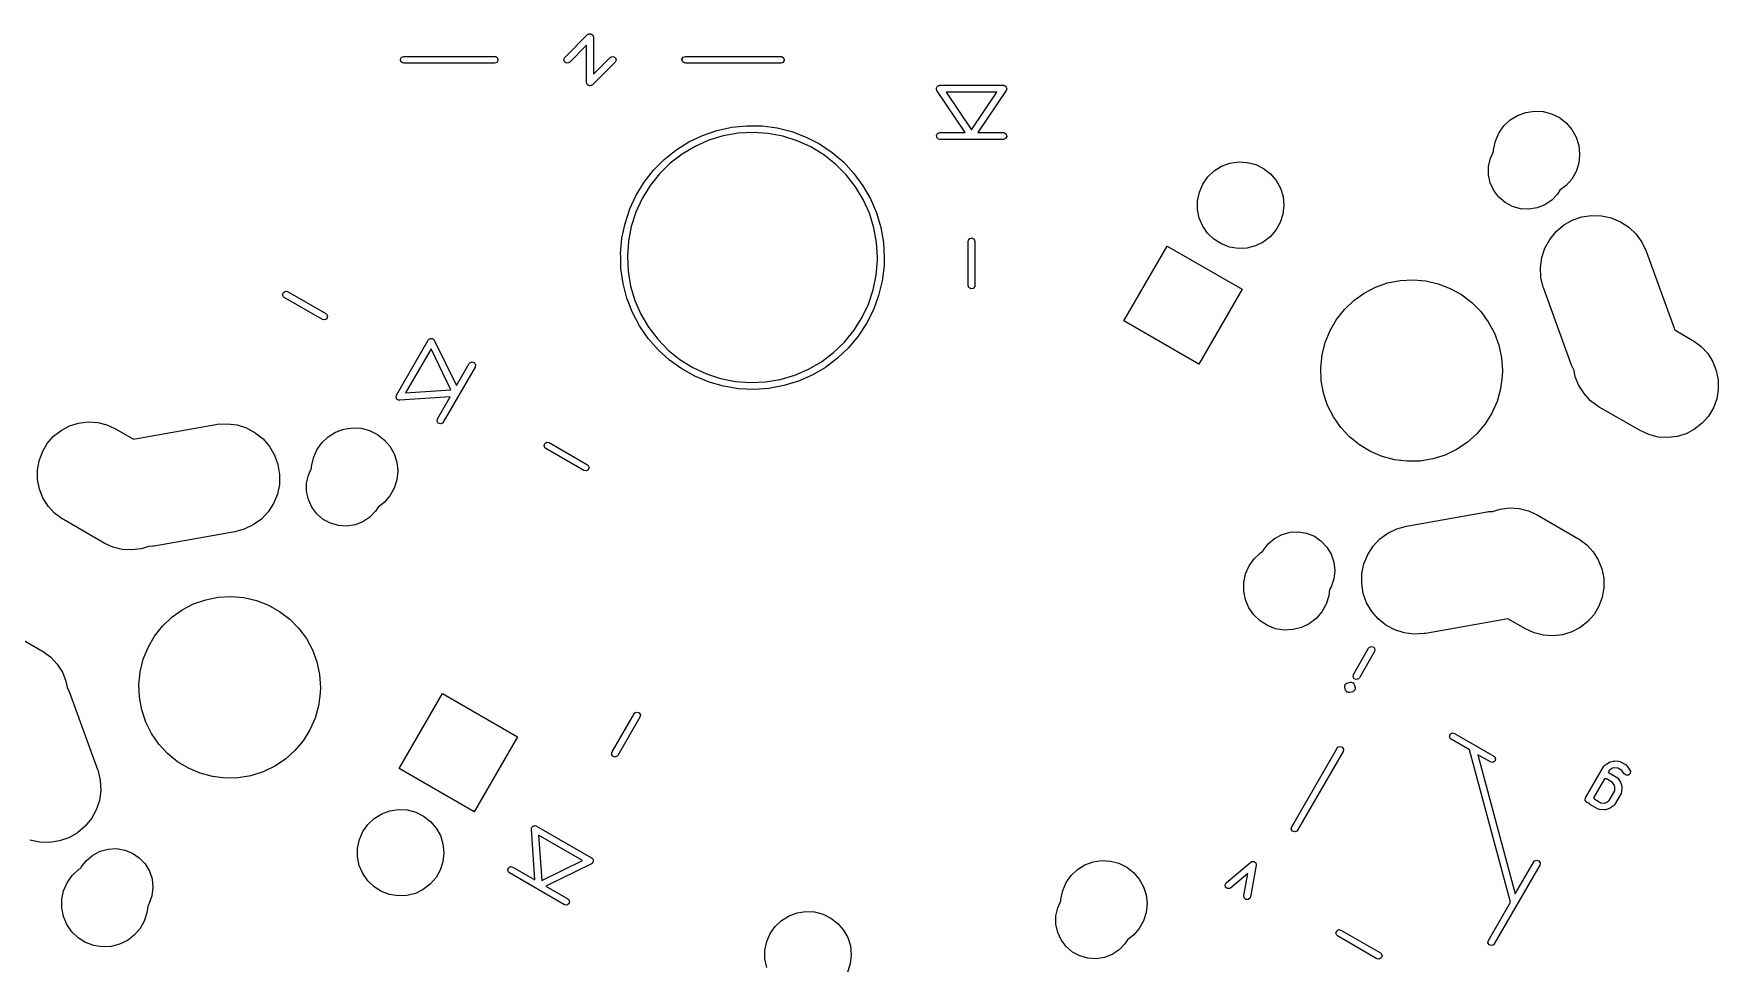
# Model space of a CAD drawing. Extents: x 0 to 132, y -20 to 105.
# Drawn here: x 91.73 to 128.82, y 2.9 to 23.39 of the extents above; entities that cross this region are included whole.
import ezdxf

# ---------------------------------------------------------------- set-up
doc = ezdxf.new("R2010")
doc.units = 0
doc.layers.add('BLACK', color=7, linetype='CONTINUOUS')

msp = doc.modelspace()

# ---------------------------------------------------------------- linework, layer by layer
at = {"layer": 'BLACK', "linetype": 'CONTINUOUS'}
for p, q in [((103.423, 22.8675), (103.923, 23.3675)), ((103.923, 23.3675), (103.936, 23.3769)), ((103.936, 23.3769), (103.939, 23.3795)), ((103.939, 23.3795), (103.94, 23.3798)), ((103.94, 23.3798), (103.944, 23.3825)), ((103.944, 23.3825), (103.967, 23.3844)), ((103.967, 23.3844), (103.989, 23.3884)), ((103.989, 23.3884), (103.992, 23.3866)), ((103.992, 23.3866), (103.995, 23.3869)), ((103.995, 23.3869), (104.014, 23.374)), ((104.014, 23.374), (104.033, 23.3627)), ((103.901, 23.1334), (103.529, 22.7615)), ((103.901, 22.3145), (103.901, 23.1334)), ((104.033, 23.3627), (104.035, 23.3595)), ((104.035, 23.3595), (104.037, 23.3575)), ((104.037, 23.3575), (104.043, 23.3357)), ((104.043, 23.3357), (104.051, 23.3145)), ((104.051, 23.3145), (104.051, 22.4956)), ((99.8021, 22.8275), (99.8278, 22.872)), ((99.811, 22.777), (99.8021, 22.8275)), ((99.8503, 22.744), (99.811, 22.777)), ((99.8278, 22.872), (99.876, 22.8895)), ((99.876, 22.7395), (99.8503, 22.744)), ((99.876, 22.8895), (101.876, 22.8895)), ((101.876, 22.7395), (99.876, 22.7395)), ((101.876, 22.8895), (101.902, 22.885)), ((101.924, 22.757), (101.876, 22.7395)), ((101.902, 22.885), (101.941, 22.852)), ((101.95, 22.8015), (101.924, 22.757)), ((101.941, 22.852), (101.95, 22.8015)), ((103.401, 22.821), (103.423, 22.8675)), ((103.415, 22.7715), (103.401, 22.821)), ((103.457, 22.7421), (103.415, 22.7715)), ((103.508, 22.7465), (103.457, 22.7421)), ((103.529, 22.7615), (103.508, 22.7465)), ((104.529, 22.7615), (104.029, 22.2615)), ((104.051, 22.4956), (104.423, 22.8675)), ((104.423, 22.8675), (104.444, 22.8825)), ((104.444, 22.8825), (104.495, 22.8869)), ((104.495, 22.8869), (104.537, 22.8575)), ((104.551, 22.808), (104.529, 22.7615)), ((104.537, 22.8575), (104.551, 22.808)), ((106.002, 22.8275), (106.028, 22.872)), ((106.011, 22.777), (106.002, 22.8275)), ((106.05, 22.744), (106.011, 22.777)), ((106.028, 22.872), (106.076, 22.8895)), ((106.076, 22.7395), (106.05, 22.744)), ((106.076, 22.8895), (108.176, 22.8895)), ((108.176, 22.7395), (106.076, 22.7395)), ((108.176, 22.8895), (108.202, 22.885)), ((108.224, 22.757), (108.176, 22.7395)), ((108.202, 22.885), (108.241, 22.852)), ((108.25, 22.8015), (108.224, 22.757)), ((108.241, 22.852), (108.25, 22.8015)), ((103.909, 22.2933), (103.901, 22.3145)), ((103.915, 22.2715), (103.909, 22.2933)), ((103.917, 22.2695), (103.915, 22.2715)), ((103.919, 22.2663), (103.917, 22.2695)), ((103.938, 22.255), (103.919, 22.2663)), ((103.957, 22.2421), (103.938, 22.255)), ((104.029, 22.2615), (104.016, 22.2521)), ((103.96, 22.2424), (103.957, 22.2421)), ((103.963, 22.2406), (103.96, 22.2424)), ((103.985, 22.2446), (103.963, 22.2406)), ((104.008, 22.2465), (103.985, 22.2446)), ((104.012, 22.2492), (104.008, 22.2465)), ((104.013, 22.2495), (104.012, 22.2492)), ((104.016, 22.2521), (104.013, 22.2495)), ((111.604, 22.1905), (111.609, 22.1998)), ((111.607, 22.175), (111.604, 22.1905)), ((111.605, 22.1594), (111.607, 22.175)), ((111.613, 22.1429), (111.605, 22.1594)), ((111.609, 22.1998), (111.611, 22.2104)), ((111.611, 22.2104), (111.622, 22.2213)), ((111.613, 22.14), (111.613, 22.1429)), ((111.614, 22.1389), (111.613, 22.14)), ((111.616, 22.1356), (111.614, 22.1389)), ((112.237, 21.2125), (111.616, 22.1356)), ((111.622, 22.2213), (111.63, 22.235)), ((111.63, 22.235), (111.64, 22.2386)), ((111.64, 22.2386), (111.648, 22.246)), ((111.648, 22.246), (111.663, 22.2471)), ((111.663, 22.2471), (111.678, 22.2525)), ((111.678, 22.2525), (113.078, 22.2525)), ((111.819, 22.1025), (112.378, 21.2718)), ((112.937, 22.1025), (111.819, 22.1025)), ((112.378, 21.2718), (112.937, 22.1025)), ((113.14, 22.1356), (112.519, 21.2125)), ((113.078, 22.2525), (113.082, 22.2519)), ((113.082, 22.2519), (113.083, 22.2523)), ((113.083, 22.2523), (113.086, 22.2511)), ((113.086, 22.2511), (113.104, 22.248)), ((113.104, 22.248), (113.116, 22.2379)), ((113.116, 22.2379), (113.13, 22.2315)), ((113.13, 22.2315), (113.135, 22.2219)), ((113.135, 22.2219), (113.143, 22.215)), ((113.144, 22.1509), (113.14, 22.1356)), ((113.143, 22.215), (113.146, 22.1995)), ((113.152, 22.1645), (113.144, 22.1509)), ((113.146, 22.1995), (113.153, 22.1854)), ((113.153, 22.1854), (113.15, 22.175)), ((113.15, 22.175), (113.152, 22.1645)), ((124.236, 21.489), (124.4, 21.5902)), ((124.4, 21.5902), (124.58, 21.6565)), ((124.58, 21.6565), (124.77, 21.6852)), ((124.77, 21.6852), (124.961, 21.6752)), ((124.961, 21.6752), (125.147, 21.6268)), ((125.147, 21.6268), (125.319, 21.542)), ((125.319, 21.542), (125.471, 21.4243)), ((106.153, 21.0058), (106.455, 21.1497)), ((106.455, 21.1497), (106.771, 21.258)), ((106.771, 21.258), (107.098, 21.3292)), ((107.236, 21.1967), (106.909, 21.1388)), ((107.098, 21.3292), (107.43, 21.3624)), ((107.566, 21.2149), (107.236, 21.1967)), ((107.43, 21.3624), (107.765, 21.3571)), ((107.897, 21.1932), (107.566, 21.2149)), ((107.765, 21.3571), (108.096, 21.3135)), ((108.223, 21.132), (107.897, 21.1932)), ((108.096, 21.3135), (108.42, 21.2321)), ((108.42, 21.2321), (108.733, 21.1139)), ((111.604, 21.1505), (111.63, 21.195)), ((111.613, 21.1), (111.604, 21.1505)), ((111.63, 21.195), (111.678, 21.2125)), ((111.678, 21.2125), (112.237, 21.2125)), ((112.519, 21.2125), (113.078, 21.2125)), ((113.078, 21.2125), (113.104, 21.208)), ((113.104, 21.208), (113.143, 21.175)), ((113.143, 21.175), (113.152, 21.1245)), ((123.91, 21.0236), (123.987, 21.1998)), ((123.987, 21.1998), (124.097, 21.3571)), ((124.097, 21.3571), (124.236, 21.489)), ((125.471, 21.4243), (125.596, 21.2785)), ((125.596, 21.2785), (125.689, 21.1106)), ((105.609, 20.6192), (105.87, 20.8282)), ((105.87, 20.8282), (106.153, 21.0058)), ((106.289, 20.9082), (106.004, 20.7388)), ((106.592, 21.0422), (106.289, 20.9082)), ((106.909, 21.1388), (106.592, 21.0422)), ((108.539, 21.032), (108.223, 21.132)), ((108.84, 20.8949), (108.539, 21.032)), ((108.733, 21.1139), (109.03, 20.9606)), ((109.123, 20.7225), (108.84, 20.8949)), ((109.03, 20.9606), (109.307, 20.7742)), ((109.307, 20.7742), (109.562, 20.5571)), ((111.652, 21.067), (111.613, 21.1)), ((111.678, 21.0625), (111.652, 21.067)), ((113.078, 21.0625), (111.678, 21.0625)), ((113.126, 21.08), (113.078, 21.0625)), ((113.152, 21.1245), (113.126, 21.08)), ((123.801, 20.6465), (123.871, 20.796)), ((123.871, 20.8356), (123.91, 21.0236)), ((123.871, 20.796), (123.871, 20.8356)), ((125.689, 21.1106), (125.747, 20.9274)), ((125.747, 20.9274), (125.766, 20.7363)), ((105.374, 20.3816), (105.609, 20.6192)), ((105.742, 20.5364), (105.506, 20.3039)), ((106.004, 20.7388), (105.742, 20.5364)), ((109.384, 20.5173), (109.123, 20.7225)), ((109.617, 20.2824), (109.384, 20.5173)), ((109.562, 20.5571), (109.789, 20.3122)), ((117.72, 20.3677), (117.884, 20.4692)), ((117.884, 20.4692), (118.065, 20.5356)), ((118.065, 20.5356), (118.255, 20.5644)), ((118.255, 20.5644), (118.447, 20.5543)), ((118.447, 20.5543), (118.634, 20.5058)), ((118.634, 20.5058), (118.806, 20.4208)), ((118.806, 20.4208), (118.958, 20.3028)), ((123.761, 20.4674), (123.801, 20.6465)), ((123.761, 20.2838), (123.761, 20.4674)), ((125.745, 20.5388), (125.687, 20.356)), ((125.766, 20.7297), (125.745, 20.5388)), ((125.766, 20.7363), (125.766, 20.7297)), ((104.993, 19.8335), (105.168, 20.1185)), ((105.299, 20.0447), (105.125, 19.7626)), ((105.168, 20.1185), (105.374, 20.3816)), ((105.506, 20.3039), (105.299, 20.0447)), ((109.821, 20.0211), (109.617, 20.2824)), ((109.789, 20.3122), (109.987, 20.0428)), ((109.987, 20.0428), (110.153, 19.7525)), ((117.394, 19.9011), (117.47, 20.0777)), ((117.47, 20.0777), (117.581, 20.2354)), ((117.581, 20.2354), (117.72, 20.3677)), ((118.958, 20.3028), (119.084, 20.1567)), ((119.084, 20.1567), (119.177, 19.9883)), ((123.799, 20.1043), (123.761, 20.2838)), ((123.876, 19.9374), (123.799, 20.1043)), ((125.466, 20.0438), (125.333, 19.942)), ((125.592, 20.1887), (125.466, 20.0438)), ((125.687, 20.356), (125.592, 20.1887)), ((104.852, 19.5303), (104.993, 19.8335)), ((105.125, 19.7626), (104.987, 19.4617)), ((109.992, 19.7372), (109.821, 20.0211)), ((110.128, 19.4348), (109.992, 19.7372)), ((110.153, 19.7525), (110.284, 19.445)), ((117.354, 19.7126), (117.394, 19.9011)), ((117.354, 19.5201), (117.354, 19.7126)), ((119.177, 19.9883), (119.235, 19.8046)), ((119.235, 19.8046), (119.254, 19.6131)), ((123.986, 19.7907), (123.876, 19.9374)), ((124.126, 19.6713), (123.986, 19.7907)), ((124.288, 19.5845), (124.126, 19.6713)), ((125.152, 19.7215), (125, 19.6193)), ((125.279, 19.854), (125.152, 19.7215)), ((125.333, 19.942), (125.279, 19.854)), ((104.748, 19.213), (104.852, 19.5303)), ((104.987, 19.4617), (104.885, 19.1462)), ((110.226, 19.1183), (110.128, 19.4348)), ((110.284, 19.445), (110.379, 19.1245)), ((117.392, 19.3314), (117.354, 19.5201)), ((117.467, 19.1542), (117.392, 19.3314)), ((119.233, 19.415), (119.174, 19.2317)), ((119.254, 19.6064), (119.233, 19.415)), ((119.254, 19.6131), (119.254, 19.6064)), ((124.464, 19.5345), (124.288, 19.5845)), ((124.648, 19.5236), (124.464, 19.5345)), ((124.829, 19.5523), (124.648, 19.5236)), ((125, 19.6193), (124.829, 19.5523)), ((125.605, 19.2826), (125.812, 19.355)), ((125.812, 19.355), (126.029, 19.3885)), ((126.029, 19.3885), (126.249, 19.3818)), ((126.249, 19.3818), (126.463, 19.3352)), ((126.463, 19.3352), (126.666, 19.2502)), ((104.68, 18.8856), (104.748, 19.213)), ((104.885, 19.1462), (104.822, 18.8209)), ((110.285, 18.7923), (110.226, 19.1183)), ((110.379, 19.1245), (110.436, 18.7952)), ((117.576, 18.9957), (117.467, 19.1542)), ((117.715, 18.8625), (117.576, 18.9957)), ((118.954, 18.9187), (118.801, 18.8018)), ((119.08, 19.064), (118.954, 18.9187)), ((119.174, 19.2317), (119.08, 19.064)), ((125.107, 18.8617), (125.246, 19.0318)), ((125.246, 19.0318), (125.414, 19.1737)), ((125.414, 19.1737), (125.605, 19.2826)), ((126.666, 19.2502), (126.849, 19.1298)), ((126.849, 19.1298), (127.008, 18.978)), ((127.008, 18.978), (127.136, 18.7997)), ((104.65, 18.5527), (104.68, 18.8856)), ((104.652, 18.4903), (104.65, 18.5527)), ((104.822, 18.8209), (104.799, 18.4903)), ((110.305, 18.4615), (110.285, 18.7923)), ((110.436, 18.7952), (110.455, 18.4615)), ((112.303, 18.8175), (112.308, 18.8432)), ((112.303, 17.8475), (112.303, 18.8175)), ((112.308, 18.8432), (112.341, 18.8825)), ((112.341, 18.8825), (112.391, 18.8914)), ((112.391, 18.8914), (112.435, 18.8657)), ((112.435, 18.8657), (112.453, 18.8175)), ((112.453, 18.8175), (112.453, 17.8475)), ((115.73, 17.0647), (116.683, 18.7145)), ((116.683, 18.7145), (118.333, 17.762)), ((117.878, 18.7599), (117.715, 18.8625)), ((118.058, 18.6922), (117.878, 18.7599)), ((118.248, 18.662), (118.058, 18.6922)), ((118.441, 18.6708), (118.248, 18.662)), ((118.627, 18.718), (118.441, 18.6708)), ((118.801, 18.8018), (118.627, 18.718)), ((124.933, 18.4606), (125.002, 18.6692)), ((125.002, 18.6692), (125.107, 18.8617)), ((127.136, 18.7997), (127.23, 18.6011)), ((127.23, 18.6011), (127.846, 16.9097)), ((104.659, 18.2185), (104.652, 18.4903)), ((104.706, 17.8876), (104.659, 18.2185)), ((104.799, 18.4903), (104.815, 18.1594)), ((110.278, 18.0735), (110.305, 18.4038)), ((110.305, 18.4038), (110.305, 18.4615)), ((110.45, 18.2792), (110.41, 17.9473)), ((110.455, 18.4615), (110.45, 18.2792)), ((124.903, 18.243), (124.933, 18.4606)), ((124.914, 18.0237), (124.903, 18.243)), ((104.791, 17.5643), (104.706, 17.8876)), ((104.815, 18.1594), (104.871, 17.8328)), ((104.871, 17.8328), (104.966, 17.5153)), ((110.212, 17.7489), (110.278, 18.0735)), ((110.41, 17.9473), (110.332, 17.6223)), ((112.321, 17.7993), (112.303, 17.8475)), ((112.448, 17.8218), (112.415, 17.7825)), ((112.453, 17.8475), (112.448, 17.8218)), ((121.021, 17.6785), (121.272, 17.8087)), ((121.272, 17.8087), (121.538, 17.9023)), ((121.538, 17.9023), (121.815, 17.9574)), ((121.815, 17.9574), (122.097, 17.973)), ((122.097, 17.973), (122.379, 17.9486)), ((122.379, 17.9486), (122.654, 17.8848)), ((122.654, 17.8848), (122.918, 17.7829)), ((124.964, 17.8099), (124.914, 18.0237)), ((124.975, 17.7803), (124.964, 17.8099)), ((97.2071, 17.6465), (97.2246, 17.6947)), ((97.2246, 17.5983), (97.2071, 17.6465)), ((97.2246, 17.6947), (97.269, 17.7204)), ((97.2446, 17.5815), (97.2246, 17.5983)), ((98.0846, 17.0965), (97.2446, 17.5815)), ((97.269, 17.7204), (97.3196, 17.7115)), ((97.3196, 17.7115), (98.1596, 17.2265)), ((104.912, 17.2529), (104.791, 17.5643)), ((104.966, 17.5153), (105.099, 17.2115)), ((109.965, 17.135), (110.107, 17.4345)), ((110.107, 17.4345), (110.212, 17.7489)), ((110.332, 17.6223), (110.217, 17.3084)), ((112.365, 17.7736), (112.321, 17.7993)), ((112.415, 17.7825), (112.365, 17.7736)), ((118.333, 17.762), (117.38, 16.1122)), ((120.587, 17.3192), (120.791, 17.5142)), ((120.791, 17.5142), (121.021, 17.6785)), ((122.918, 17.7829), (123.164, 17.6448)), ((123.164, 17.6448), (123.389, 17.4734)), ((123.389, 17.4734), (123.587, 17.2721)), ((125.59, 16.0888), (124.975, 17.7803)), ((98.1351, 17.0876), (98.0846, 17.0965)), ((98.1796, 17.1133), (98.1351, 17.0876)), ((98.1596, 17.2265), (98.1796, 17.2097)), ((98.1796, 17.2097), (98.1971, 17.1615)), ((98.1971, 17.1615), (98.1796, 17.1133)), ((105.069, 16.9574), (104.912, 17.2529)), ((105.099, 17.2115), (105.267, 16.9258)), ((109.788, 16.8548), (109.965, 17.135)), ((110.217, 17.3084), (110.066, 17.0098)), ((117.38, 16.1122), (115.73, 17.0647)), ((120.27, 16.8531), (120.412, 17.0974)), ((120.412, 17.0974), (120.587, 17.3192)), ((123.587, 17.2721), (123.755, 17.0449)), ((105.258, 16.682), (105.069, 16.9574)), ((105.267, 16.9258), (105.468, 16.6624)), ((109.579, 16.5978), (109.788, 16.8548)), ((109.883, 16.7304), (109.669, 16.474)), ((110.066, 17.0098), (109.883, 16.7304)), ((120.164, 16.5912), (120.27, 16.8531)), ((123.755, 17.0449), (123.889, 16.7962)), ((123.889, 16.7962), (123.987, 16.5312)), ((127.846, 16.9097), (127.856, 16.88)), ((127.856, 16.88), (127.859, 16.8663)), ((127.859, 16.8663), (128.247, 16.6423)), ((99.7163, 15.4328), (100.416, 16.6452)), ((100.476, 16.4482), (99.9167, 15.4798)), ((100.416, 16.6452), (100.419, 16.648)), ((100.419, 16.6496), (100.421, 16.6514)), ((100.419, 16.648), (100.419, 16.6496)), ((100.421, 16.6514), (100.433, 16.6652)), ((100.433, 16.6652), (100.448, 16.6705)), ((100.448, 16.6705), (100.461, 16.6798)), ((100.461, 16.6798), (100.471, 16.6791)), ((100.471, 16.6791), (100.481, 16.6827)), ((100.916, 15.5487), (100.476, 16.4482)), ((100.481, 16.6827), (100.496, 16.6773)), ((100.496, 16.6773), (100.512, 16.6763)), ((100.512, 16.6763), (100.519, 16.6688)), ((100.519, 16.6688), (100.529, 16.6652)), ((100.529, 16.6652), (100.537, 16.6516)), ((100.537, 16.6516), (100.549, 16.6407)), ((100.549, 16.6407), (101.037, 15.641)), ((105.478, 16.4301), (105.258, 16.682)), ((105.468, 16.6624), (105.699, 16.425)), ((105.725, 16.2051), (105.478, 16.4301)), ((105.699, 16.425), (105.957, 16.2171)), ((109.076, 16.1681), (109.34, 16.3678)), ((109.34, 16.3678), (109.579, 16.5978)), ((109.669, 16.474), (109.426, 16.2439)), ((120.096, 16.3171), (120.164, 16.5912)), ((123.987, 16.5312), (124.046, 16.255)), ((128.247, 16.6423), (128.273, 16.6269)), ((128.273, 16.6269), (128.442, 16.5009)), ((128.442, 16.5009), (128.585, 16.3464)), ((128.585, 16.3464), (128.697, 16.1684)), ((101.447, 16.0502), (100.747, 14.8378)), ((101.037, 15.641), (101.317, 16.1252)), ((101.317, 16.1252), (101.334, 16.1452)), ((101.334, 16.1452), (101.382, 16.1627)), ((101.382, 16.1627), (101.43, 16.1452)), ((101.43, 16.1452), (101.456, 16.1007)), ((101.456, 16.1007), (101.447, 16.0502)), ((105.996, 16.0101), (105.725, 16.2051)), ((105.957, 16.2171), (106.238, 16.0417)), ((106.288, 15.8475), (105.996, 16.0101)), ((106.238, 16.0417), (106.538, 15.9014)), ((108.485, 15.8709), (108.789, 16.0017)), ((108.789, 16.0017), (109.076, 16.1681)), ((109.159, 16.0432), (108.87, 15.8745)), ((109.426, 16.2439), (109.159, 16.0432)), ((120.067, 16.036), (120.096, 16.3171)), ((120.078, 15.7537), (120.067, 16.036)), ((124.046, 16.255), (124.066, 15.9732)), ((124.066, 15.9732), (124.062, 15.8476)), ((125.644, 15.9741), (125.59, 16.0888)), ((125.671, 15.8382), (125.644, 15.9741)), ((128.697, 16.1684), (128.775, 15.973)), ((128.775, 15.973), (128.816, 15.7665)), ((106.597, 15.7196), (106.288, 15.8475)), ((106.538, 15.9014), (106.853, 15.7982)), ((106.919, 15.628), (106.597, 15.7196)), ((106.853, 15.7982), (107.178, 15.7335)), ((107.249, 15.574), (106.919, 15.628)), ((107.178, 15.7335), (107.509, 15.7084)), ((107.509, 15.7084), (107.84, 15.7232)), ((107.916, 15.581), (107.582, 15.5582)), ((107.84, 15.7232), (108.167, 15.7776)), ((108.245, 15.6419), (107.916, 15.581)), ((108.167, 15.7776), (108.485, 15.8709)), ((108.564, 15.7402), (108.245, 15.6419)), ((108.87, 15.8745), (108.564, 15.7402)), ((120.129, 15.4758), (120.078, 15.7537)), ((124.062, 15.8476), (124.024, 15.5676)), ((125.749, 15.6427), (125.671, 15.8382)), ((125.862, 15.4648), (125.749, 15.6427)), ((128.816, 15.7665), (128.819, 15.5561)), ((99.7067, 15.4032), (99.7136, 15.4173)), ((99.7093, 15.3928), (99.7067, 15.4032)), ((99.7074, 15.3823), (99.7093, 15.3928)), ((99.7153, 15.3687), (99.7074, 15.3823)), ((99.7136, 15.4173), (99.7163, 15.4328)), ((99.7191, 15.3534), (99.7153, 15.3687)), ((99.7277, 15.3471), (99.7191, 15.3534)), ((99.7331, 15.3378), (99.7277, 15.3471)), ((99.7478, 15.3325), (99.7331, 15.3378)), ((99.7605, 15.3232), (99.7478, 15.3325)), ((99.7785, 15.3213), (99.7605, 15.3232)), ((99.7813, 15.3203), (99.7785, 15.3213)), ((99.7828, 15.3208), (99.7813, 15.3203)), ((99.7864, 15.3205), (99.7828, 15.3208)), ((100.897, 15.397), (99.7864, 15.3205)), ((99.9167, 15.4798), (100.916, 15.5487)), ((100.617, 14.9128), (100.897, 15.397)), ((107.582, 15.5582), (107.249, 15.574)), ((120.218, 15.2078), (120.129, 15.4758)), ((120.345, 14.9551), (120.218, 15.2078)), ((123.948, 15.2957), (123.834, 15.0373)), ((124.024, 15.5676), (123.948, 15.2957)), ((126.005, 15.3102), (125.862, 15.4648)), ((126.173, 15.1843), (126.005, 15.3102)), ((128.783, 15.3487), (128.71, 15.1512)), ((128.819, 15.5561), (128.783, 15.3487)), ((92.7178, 14.8168), (92.9267, 14.8415)), ((92.9267, 14.8415), (93.1368, 14.8277)), ((100.608, 14.8623), (100.617, 14.9128)), ((100.634, 14.8178), (100.608, 14.8623)), ((100.747, 14.8378), (100.73, 14.8178)), ((120.505, 14.7227), (120.345, 14.9551)), ((123.834, 15.0373), (123.684, 14.7976)), ((126.199, 15.1689), (126.173, 15.1843)), ((127.097, 14.6504), (126.199, 15.1689)), ((128.603, 14.9704), (128.464, 14.8122)), ((128.71, 15.1512), (128.603, 14.9704)), ((92.0265, 14.3678), (92.1652, 14.5261)), ((92.1652, 14.5261), (92.3305, 14.6564)), ((92.3305, 14.6564), (92.5168, 14.7543)), ((92.5168, 14.7543), (92.7178, 14.8168)), ((93.1368, 14.8277), (93.3407, 14.7759)), ((93.3407, 14.7759), (93.5319, 14.6878)), ((93.5319, 14.6878), (93.9224, 14.4623)), ((93.9224, 14.4623), (93.9642, 14.4737)), ((93.9642, 14.4737), (95.7369, 14.7863)), ((95.7369, 14.7863), (95.7679, 14.7914)), ((95.7679, 14.7914), (95.9871, 14.8038)), ((95.9871, 14.8038), (96.205, 14.7761)), ((96.205, 14.7761), (96.4141, 14.7091)), ((96.4141, 14.7091), (96.6076, 14.6052)), ((96.6076, 14.6052), (96.7788, 14.4677)), ((96.7788, 14.4677), (96.9222, 14.3014)), ((98.0739, 14.3841), (98.2134, 14.5161)), ((98.2134, 14.5161), (98.3765, 14.6172)), ((98.3765, 14.6172), (98.5567, 14.6835)), ((98.5567, 14.6835), (98.7466, 14.7123)), ((98.7466, 14.7123), (98.9383, 14.7022)), ((98.9383, 14.7022), (99.1241, 14.6538)), ((99.1241, 14.6538), (99.2964, 14.569)), ((99.2964, 14.569), (99.4481, 14.4514)), ((100.682, 14.8003), (100.634, 14.8178)), ((100.73, 14.8178), (100.682, 14.8003)), ((120.697, 14.5153), (120.505, 14.7227)), ((120.916, 14.3369), (120.697, 14.5153)), ((123.502, 14.5814), (123.292, 14.3929)), ((123.684, 14.7976), (123.502, 14.5814)), ((127.288, 14.5623), (127.097, 14.6504)), ((127.492, 14.5105), (127.288, 14.5623)), ((127.702, 14.4967), (127.492, 14.5105)), ((127.911, 14.5215), (127.702, 14.4967)), ((128.112, 14.5839), (127.911, 14.5215)), ((128.298, 14.6819), (128.112, 14.5839)), ((128.464, 14.8122), (128.298, 14.6819)), ((91.846, 13.9895), (91.9189, 14.187)), ((91.9189, 14.187), (92.0265, 14.3678)), ((96.9222, 14.3014), (97.0328, 14.1117)), ((97.0328, 14.1117), (97.107, 13.905)), ((97.8875, 14.0506), (97.9637, 14.2269)), ((97.9637, 14.2269), (98.0739, 14.3841)), ((99.4481, 14.4514), (99.5731, 14.3056)), ((99.5731, 14.3056), (99.6662, 14.1376)), ((99.6662, 14.1376), (99.7236, 13.9544)), ((102.966, 14.3215), (102.984, 14.3697)), ((102.984, 14.2733), (102.966, 14.3215)), ((102.984, 14.3697), (103.028, 14.3954)), ((103.004, 14.2565), (102.984, 14.2733)), ((103.844, 13.7715), (103.004, 14.2565)), ((103.028, 14.3954), (103.079, 14.3865)), ((103.079, 14.3865), (103.919, 13.9015)), ((121.158, 14.1912), (120.916, 14.3369)), ((121.418, 14.081), (121.158, 14.1912)), ((122.802, 14.1136), (122.533, 14.0285)), ((123.057, 14.2359), (122.802, 14.1136)), ((123.292, 14.3929), (123.057, 14.2359)), ((91.8104, 13.7821), (91.846, 13.9895)), ((91.8132, 13.5717), (91.8104, 13.7821)), ((97.107, 13.905), (97.1423, 13.6882)), ((97.7783, 13.6736), (97.8481, 13.8231)), ((97.8481, 13.8231), (97.8482, 13.8627)), ((97.8482, 13.8627), (97.8875, 14.0506)), ((99.743, 13.7568), (99.7222, 13.5659)), ((99.7236, 13.9544), (99.743, 13.7634)), ((99.743, 13.7634), (99.743, 13.7568)), ((103.894, 13.7626), (103.844, 13.7715)), ((103.939, 13.7883), (103.894, 13.7626)), ((103.919, 13.9015), (103.939, 13.8847)), ((103.939, 13.8847), (103.956, 13.8365)), ((103.956, 13.8365), (103.939, 13.7883)), ((121.691, 14.0086), (121.418, 14.081)), ((121.972, 13.9754), (121.691, 14.0086)), ((122.254, 13.9821), (121.972, 13.9754)), ((122.533, 14.0285), (122.254, 13.9821)), ((91.8542, 13.3653), (91.8132, 13.5717)), ((91.9322, 13.1698), (91.8542, 13.3653)), ((97.1375, 13.4687), (97.0928, 13.2537)), ((97.1423, 13.6882), (97.1375, 13.4687)), ((97.7377, 13.3108), (97.7383, 13.4944)), ((97.7383, 13.4944), (97.7783, 13.6736)), ((99.6635, 13.3831), (99.5693, 13.2158)), ((99.7222, 13.5659), (99.6635, 13.3831)), ((92.0445, 12.9918), (91.9322, 13.1698)), ((92.1874, 12.8373), (92.0445, 12.9918)), ((97.0097, 13.0504), (96.8909, 12.8657)), ((97.0928, 13.2537), (97.0097, 13.0504)), ((97.7765, 13.1314), (97.7377, 13.3108)), ((97.8529, 12.9644), (97.7765, 13.1314)), ((99.4433, 13.0709), (99.3102, 12.9691)), ((99.5693, 13.2158), (99.4433, 13.0709)), ((92.356, 12.7113), (92.1874, 12.8373)), ((92.3819, 12.696), (92.356, 12.7113)), ((93.2799, 12.1775), (92.3819, 12.696)), ((96.7404, 12.7058), (96.5633, 12.5759)), ((96.8909, 12.8657), (96.7404, 12.7058)), ((97.9634, 12.8178), (97.8529, 12.9644)), ((98.1028, 12.6983), (97.9634, 12.8178)), ((98.2646, 12.6116), (98.1028, 12.6983)), ((98.4412, 12.5616), (98.2646, 12.6116)), ((98.9768, 12.6464), (98.8059, 12.5794)), ((99.1294, 12.7485), (98.9768, 12.6464)), ((99.2564, 12.881), (99.1294, 12.7485)), ((99.3102, 12.9691), (99.2564, 12.881)), ((121.955, 12.5507), (123.728, 12.8632)), ((123.728, 12.8632), (123.759, 12.8683)), ((123.759, 12.8683), (123.849, 12.8734)), ((123.849, 12.8734), (124.015, 12.9249)), ((124.015, 12.9249), (124.224, 12.9497)), ((124.224, 12.9497), (124.434, 12.9359)), ((124.434, 12.9359), (124.638, 12.8841)), ((124.638, 12.8841), (124.829, 12.796)), ((124.829, 12.796), (125.727, 12.2775)), ((96.1536, 12.4228), (94.381, 12.1102)), ((96.3655, 12.4805), (96.1536, 12.4228)), ((96.5633, 12.5759), (96.3655, 12.4805)), ((98.6245, 12.5507), (98.4412, 12.5616)), ((98.8059, 12.5794), (98.6245, 12.5507)), ((118.91, 12.16), (119.051, 12.2785)), ((119.051, 12.2785), (119.213, 12.3641)), ((119.213, 12.3641), (119.39, 12.4129)), ((119.39, 12.4129), (119.573, 12.4225)), ((119.573, 12.4225), (119.755, 12.3925)), ((119.755, 12.3925), (119.925, 12.3243)), ((119.925, 12.3243), (120.077, 12.2211)), ((121.218, 12.1077), (121.369, 12.2677)), ((121.369, 12.2677), (121.546, 12.3975)), ((121.546, 12.3975), (121.743, 12.4929)), ((121.743, 12.4929), (121.955, 12.5507)), ((125.727, 12.2775), (125.753, 12.2621)), ((125.753, 12.2621), (125.922, 12.1362)), ((93.471, 12.0893), (93.2799, 12.1775)), ((93.675, 12.0375), (93.471, 12.0893)), ((93.885, 12.0238), (93.675, 12.0375)), ((94.094, 12.0485), (93.885, 12.0238)), ((94.26, 12.1), (94.094, 12.0485)), ((94.35, 12.1052), (94.26, 12.1)), ((94.381, 12.1102), (94.35, 12.1052)), ((118.597, 11.8308), (118.736, 11.9627)), ((118.736, 11.9627), (118.791, 11.9964)), ((118.791, 11.9964), (118.799, 12.0141)), ((118.799, 12.0141), (118.91, 12.16)), ((120.077, 12.2211), (120.203, 12.0877)), ((120.203, 12.0877), (120.298, 11.9303)), ((120.298, 11.9303), (120.356, 11.7563)), ((121.016, 11.7198), (121.099, 11.923)), ((121.099, 11.923), (121.218, 12.1077)), ((125.922, 12.1362), (126.065, 11.9816)), ((126.065, 11.9816), (126.177, 11.8037)), ((118.41, 11.4973), (118.487, 11.6735)), ((118.487, 11.6735), (118.597, 11.8308)), ((120.376, 11.5679), (120.355, 11.3855)), ((120.356, 11.7563), (120.376, 11.5738)), ((120.376, 11.5738), (120.376, 11.5679)), ((120.967, 11.2852), (120.971, 11.5048)), ((120.971, 11.5048), (121.016, 11.7198)), ((126.177, 11.8037), (126.255, 11.6082)), ((126.255, 11.6082), (126.296, 11.4018)), ((118.371, 11.3094), (118.41, 11.4973)), ((118.371, 11.1174), (118.371, 11.3094)), ((120.261, 11.1557), (120.245, 11.0125)), ((120.295, 11.2119), (120.261, 11.1557)), ((120.355, 11.3855), (120.295, 11.2119)), ((121.002, 11.0685), (120.967, 11.2852)), ((126.299, 11.1913), (126.263, 10.9839)), ((126.296, 11.4018), (126.299, 11.1913)), ((94.998, 10.7055), (95.2487, 10.8358)), ((95.2487, 10.8358), (95.5153, 10.9294)), ((95.5153, 10.9294), (95.7923, 10.9845)), ((95.7923, 10.9845), (96.0744, 11)), ((96.0744, 11), (96.3559, 10.9756)), ((96.3559, 10.9756), (96.6311, 10.9118)), ((96.6311, 10.9118), (96.8946, 10.8099)), ((96.8946, 10.8099), (97.141, 10.6719)), ((118.408, 10.9291), (118.371, 11.1174)), ((118.484, 10.7524), (118.408, 10.9291)), ((120.187, 10.8297), (120.092, 10.6624)), ((120.245, 11.0125), (120.187, 10.8297)), ((121.076, 10.8618), (121.002, 11.0685)), ((121.187, 10.6721), (121.076, 10.8618)), ((126.19, 10.7865), (126.083, 10.6056)), ((126.263, 10.9839), (126.19, 10.7865)), ((94.5637, 10.3463), (94.7682, 10.5413)), ((94.7682, 10.5413), (94.998, 10.7055)), ((97.141, 10.6719), (97.3656, 10.5005)), ((97.3656, 10.5005), (97.5638, 10.2991)), ((118.593, 10.5943), (118.484, 10.7524)), ((118.731, 10.4614), (118.593, 10.5943)), ((118.894, 10.3591), (118.731, 10.4614)), ((119.814, 10.4009), (119.641, 10.3174)), ((119.966, 10.5175), (119.814, 10.4009)), ((120.092, 10.6624), (119.966, 10.5175)), ((121.33, 10.5057), (121.187, 10.6721)), ((121.501, 10.3683), (121.33, 10.5057)), ((124.145, 10.4997), (122.372, 10.1871)), ((124.187, 10.5111), (124.145, 10.4997)), ((124.577, 10.2856), (124.187, 10.5111)), ((125.944, 10.4474), (125.778, 10.3171)), ((126.083, 10.6056), (125.944, 10.4474)), ((91.0119, 10.323), (91.9099, 9.80454)), ((94.2469, 9.88013), (94.3888, 10.1244)), ((94.3888, 10.1244), (94.5637, 10.3463)), ((97.5638, 10.2991), (97.7317, 10.0719)), ((97.7317, 10.0719), (97.8658, 9.82328)), ((119.073, 10.2916), (118.894, 10.3591)), ((119.263, 10.2615), (119.073, 10.2916)), ((119.455, 10.2703), (119.263, 10.2615)), ((119.641, 10.3174), (119.455, 10.2703)), ((121.695, 10.2643), (121.501, 10.3683)), ((121.904, 10.1974), (121.695, 10.2643)), ((122.122, 10.1696), (121.904, 10.1974)), ((122.341, 10.1821), (122.122, 10.1696)), ((122.372, 10.1871), (122.341, 10.1821)), ((124.768, 10.1975), (124.577, 10.2856)), ((124.972, 10.1457), (124.768, 10.1975)), ((125.182, 10.132), (124.972, 10.1457)), ((125.391, 10.1567), (125.182, 10.132)), ((125.592, 10.2191), (125.391, 10.1567)), ((125.778, 10.3171), (125.592, 10.2191)), ((91.9099, 9.80454), (91.9358, 9.78915)), ((91.9358, 9.78915), (92.1044, 9.66323)), ((92.1044, 9.66323), (92.2473, 9.50869)), ((94.1409, 9.61828), (94.2469, 9.88013)), ((97.8658, 9.82328), (97.9636, 9.55823)), ((120.787, 9.28429), (121.12, 9.86164)), ((121.25, 9.78664), (120.917, 9.2093)), ((121.12, 9.86164), (121.137, 9.8816)), ((121.137, 9.8816), (121.185, 9.89914)), ((121.185, 9.89914), (121.233, 9.8816)), ((121.233, 9.8816), (121.259, 9.83717)), ((121.259, 9.83717), (121.25, 9.78664)), ((92.2473, 9.50869), (92.3596, 9.3307)), ((92.3596, 9.3307), (92.4376, 9.13523)), ((94.044, 9.06307), (94.0728, 9.34411)), ((94.0728, 9.34411), (94.1409, 9.61828)), ((97.9636, 9.55823), (98.023, 9.28205)), ((98.023, 9.28205), (98.043, 9.00025)), ((120.778, 9.23377), (120.787, 9.28429)), ((92.4376, 9.13523), (92.4646, 8.99933)), ((92.4646, 8.99933), (92.5187, 8.88462)), ((94.0551, 8.78078), (94.044, 9.06307)), ((98.043, 9.00025), (98.0391, 8.87467)), ((120.593, 9.0297), (120.601, 9.04736)), ((120.594, 9.01985), (120.593, 9.0297)), ((120.593, 9.01663), (120.594, 9.01985)), ((120.594, 9.01361), (120.593, 9.01663)), ((120.595, 9.00376), (120.594, 9.01361)), ((120.613, 8.93871), (120.595, 9.00376)), ((120.601, 9.04736), (120.606, 9.06618)), ((120.606, 9.06618), (120.612, 9.07007)), ((120.612, 9.07007), (120.615, 9.0762)), ((120.624, 8.92275), (120.613, 8.93871)), ((120.615, 9.0762), (120.632, 9.08444)), ((120.632, 8.90509), (120.624, 8.92275)), ((120.632, 9.08444), (120.648, 9.09561)), ((120.635, 8.90364), (120.632, 8.90509)), ((120.637, 8.90067), (120.635, 8.90364)), ((120.648, 9.09561), (120.713, 9.11304)), ((120.77, 8.90311), (120.705, 8.88567)), ((120.713, 9.11304), (120.723, 9.1139)), ((120.723, 9.1139), (120.726, 9.11531)), ((120.726, 9.11531), (120.729, 9.11445)), ((120.729, 9.11445), (120.73, 9.11447)), ((120.73, 9.11447), (120.733, 9.1156)), ((120.733, 9.1156), (120.735, 9.11491)), ((120.735, 9.11491), (120.739, 9.11531)), ((120.739, 9.11531), (120.757, 9.10708)), ((120.757, 9.10708), (120.776, 9.10203)), ((120.786, 8.91428), (120.77, 8.90311)), ((120.776, 9.10203), (120.778, 9.09922)), ((120.804, 9.18934), (120.778, 9.23377)), ((120.778, 9.09922), (120.781, 9.09805)), ((120.781, 9.09805), (120.783, 9.09508)), ((120.783, 9.09508), (120.786, 9.09363)), ((120.786, 9.09363), (120.794, 9.07597)), ((120.803, 8.92252), (120.786, 8.91428)), ((120.794, 9.07597), (120.805, 9.06001)), ((120.806, 8.92865), (120.803, 8.92252)), ((120.852, 9.17179), (120.804, 9.18934)), ((120.805, 9.06001), (120.823, 8.99496)), ((120.812, 8.93253), (120.806, 8.92865)), ((120.817, 8.95135), (120.812, 8.93253)), ((120.825, 8.96901), (120.817, 8.95135)), ((120.823, 8.99496), (120.823, 8.98511)), ((120.823, 8.98511), (120.825, 8.98208)), ((120.825, 8.98208), (120.824, 8.97886)), ((120.824, 8.97886), (120.825, 8.96901)), ((120.9, 9.18934), (120.852, 9.17179)), ((120.917, 9.2093), (120.9, 9.18934)), ((92.5187, 8.88462), (93.1343, 7.19318)), ((94.1058, 8.50287), (94.0551, 8.78078)), ((98.0014, 8.59467), (97.9248, 8.32277)), ((98.0391, 8.87467), (98.0014, 8.59467)), ((99.7763, 7.21146), (100.729, 8.86124)), ((100.729, 8.86124), (102.379, 7.90874)), ((120.64, 8.89949), (120.637, 8.90067)), ((120.642, 8.89668), (120.64, 8.89949)), ((120.661, 8.89164), (120.642, 8.89668)), ((120.679, 8.8834), (120.661, 8.89164)), ((120.683, 8.88381), (120.679, 8.8834)), ((120.685, 8.88312), (120.683, 8.88381)), ((120.688, 8.88425), (120.685, 8.88312)), ((120.692, 8.8834), (120.688, 8.88427)), ((120.688, 8.88427), (120.688, 8.88425)), ((120.695, 8.88481), (120.692, 8.8834)), ((120.705, 8.88567), (120.695, 8.88481)), ((94.1952, 8.23488), (94.1058, 8.50287)), ((94.3215, 7.98217), (94.1952, 8.23488)), ((97.9248, 8.32277), (97.8105, 8.06439)), ((104.462, 7.57792), (104.947, 8.41796)), ((105.077, 8.34296), (104.592, 7.50292)), ((104.947, 8.41796), (104.964, 8.43792)), ((104.964, 8.43792), (105.012, 8.45547)), ((105.012, 8.45547), (105.06, 8.43792)), ((105.06, 8.43792), (105.086, 8.39349)), ((105.086, 8.39349), (105.077, 8.34296)), ((94.4821, 7.74977), (94.3215, 7.98217)), ((97.661, 7.82468), (97.4793, 7.60842)), ((97.8105, 8.06439), (97.661, 7.82468)), ((102.379, 7.90874), (101.426, 6.25896)), ((122.899, 7.92256), (122.917, 7.97077)), ((122.917, 7.87436), (122.899, 7.92256)), ((122.917, 7.97077), (122.961, 7.99642)), ((122.936, 7.85761), (122.917, 7.87436)), ((123.343, 7.62315), (122.936, 7.85761)), ((122.961, 7.99642), (123.011, 7.98751)), ((123.011, 7.98751), (123.878, 7.48752)), ((94.6739, 7.54231), (94.4821, 7.74977)), ((94.893, 7.36395), (94.6739, 7.54231)), ((97.2688, 7.41994), (97.0339, 7.26299)), ((97.4793, 7.60842), (97.2688, 7.41994)), ((104.453, 7.5274), (104.462, 7.57792)), ((104.479, 7.48297), (104.453, 7.5274)), ((104.527, 7.46542), (104.479, 7.48297)), ((104.575, 7.48297), (104.527, 7.46542)), ((104.592, 7.50292), (104.575, 7.48297)), ((119.427, 5.92897), (120.427, 7.66102)), ((120.557, 7.58602), (119.557, 5.85398)), ((120.427, 7.66102), (120.444, 7.68098)), ((120.444, 7.68098), (120.492, 7.69852)), ((120.492, 7.69852), (120.54, 7.68098)), ((120.54, 7.68098), (120.566, 7.63655)), ((120.566, 7.63655), (120.557, 7.58602)), ((124.242, 4.26809), (123.343, 7.62315)), ((123.803, 7.35761), (123.526, 7.51708)), ((123.526, 7.51708), (124.348, 4.45181)), ((123.878, 7.48752), (123.897, 7.47077)), ((123.897, 7.47077), (123.915, 7.42256)), ((123.915, 7.42256), (123.897, 7.37435)), ((93.1343, 7.19318), (93.1447, 7.16352)), ((93.1447, 7.16352), (93.195, 6.94976)), ((95.135, 7.21824), (94.893, 7.36395)), ((95.3952, 7.10808), (95.135, 7.21824)), ((95.6682, 7.03567), (95.3952, 7.10808)), ((96.5099, 7.05551), (96.2312, 7.00913)), ((96.7792, 7.1407), (96.5099, 7.05551)), ((97.0339, 7.26299), (96.7792, 7.1407)), ((101.426, 6.25896), (99.7763, 7.21146)), ((123.853, 7.3487), (123.803, 7.35761)), ((123.897, 7.37435), (123.853, 7.3487)), ((125.897, 6.56464), (126.302, 7.26571)), ((126.302, 7.26571), (126.319, 7.28566)), ((126.319, 7.28566), (126.323, 7.2872)), ((126.323, 7.2872), (126.326, 7.2908)), ((126.326, 7.2908), (126.415, 7.34947)), ((126.423, 7.17538), (126.396, 7.12851)), ((126.396, 7.12851), (126.408, 7.12569)), ((126.408, 7.12569), (126.411, 7.1226)), ((126.411, 7.1226), (126.416, 7.12182)), ((126.415, 7.34947), (126.435, 7.35839)), ((126.416, 7.12182), (126.581, 7.02659)), ((126.487, 7.21759), (126.423, 7.17538)), ((126.435, 7.35839), (126.437, 7.35932)), ((126.437, 7.35932), (126.502, 7.37675)), ((126.529, 7.22872), (126.487, 7.21759)), ((126.502, 7.37675), (126.524, 7.37871)), ((126.524, 7.37871), (126.526, 7.37918)), ((126.526, 7.37918), (126.632, 7.37279)), ((126.605, 7.22413), (126.529, 7.22872)), ((126.698, 7.1704), (126.605, 7.22413)), ((126.632, 7.37279), (126.657, 7.36674)), ((126.657, 7.36674), (126.66, 7.36366)), ((126.66, 7.36366), (126.665, 7.36288)), ((126.665, 7.36288), (126.789, 7.29145)), ((126.747, 7.09632), (126.698, 7.1704)), ((126.788, 7.06576), (126.747, 7.09632)), ((126.84, 7.06883), (126.788, 7.06576)), ((126.789, 7.29145), (126.808, 7.27471)), ((126.808, 7.27471), (126.81, 7.2705)), ((126.81, 7.2705), (126.814, 7.26782)), ((126.814, 7.26782), (126.872, 7.17897)), ((126.877, 7.1041), (126.84, 7.06883)), ((126.872, 7.17897), (126.883, 7.15507)), ((126.883, 7.15507), (126.877, 7.1041)), ((93.2056, 6.73041), (93.1759, 6.51281)), ((93.195, 6.94976), (93.2056, 6.73041)), ((95.9488, 7.00247), (95.6682, 7.03567)), ((96.2312, 7.00913), (95.9488, 7.00247)), ((126.314, 6.98561), (126.074, 6.57102)), ((126.356, 6.98307), (126.314, 6.98561)), ((126.49, 6.90554), (126.356, 6.98307)), ((126.414, 6.50684), (126.539, 6.72361)), ((126.532, 6.84161), (126.49, 6.90554)), ((126.544, 6.80007), (126.532, 6.84161)), ((126.539, 6.72361), (126.544, 6.80007)), ((126.581, 7.02659), (126.601, 7.00984)), ((126.601, 7.00984), (126.602, 7.00563)), ((126.602, 7.00563), (126.606, 7.00296)), ((126.606, 7.00296), (126.664, 6.9141)), ((126.664, 6.9141), (126.673, 6.89353)), ((126.673, 6.89353), (126.674, 6.89219)), ((126.674, 6.89219), (126.692, 6.82714)), ((126.688, 6.69695), (126.682, 6.67161)), ((126.694, 6.80323), (126.688, 6.69695)), ((126.692, 6.82714), (126.694, 6.8048)), ((126.694, 6.8048), (126.694, 6.80323)), ((93.1759, 6.51281), (93.1072, 6.30426)), ((99.5705, 6.28297), (99.7609, 6.31176)), ((99.7609, 6.31176), (99.9531, 6.30169)), ((125.888, 6.51412), (125.897, 6.56464)), ((125.914, 6.46969), (125.888, 6.51412)), ((125.962, 6.45214), (125.914, 6.46969)), ((125.971, 6.45528), (125.962, 6.45214)), ((125.982, 6.4382), (125.971, 6.45528)), ((125.986, 6.43553), (125.982, 6.4382)), ((125.987, 6.43131), (125.986, 6.43553)), ((126.007, 6.41457), (125.987, 6.43131)), ((126.172, 6.31933), (126.007, 6.41457)), ((126.074, 6.57102), (126.098, 6.53562)), ((126.098, 6.53562), (126.232, 6.45809)), ((126.177, 6.31855), (126.172, 6.31933)), ((126.18, 6.31547), (126.177, 6.31855)), ((126.205, 6.30942), (126.18, 6.31547)), ((126.312, 6.30304), (126.205, 6.30942)), ((126.232, 6.45809), (126.308, 6.4535)), ((126.308, 6.4535), (126.35, 6.46463)), ((126.335, 6.30546), (126.313, 6.30351)), ((126.401, 6.32289), (126.335, 6.30546)), ((126.35, 6.46463), (126.414, 6.50684)), ((126.402, 6.32383), (126.401, 6.32289)), ((126.422, 6.33275), (126.402, 6.32383)), ((126.511, 6.39142), (126.422, 6.33275)), ((126.514, 6.39502), (126.511, 6.39142)), ((126.518, 6.39655), (126.514, 6.39502)), ((126.535, 6.4165), (126.518, 6.39655)), ((126.678, 6.66394), (126.535, 6.4165)), ((126.679, 6.66836), (126.678, 6.66394)), ((126.682, 6.67161), (126.679, 6.66836)), ((92.8626, 5.94166), (92.695, 5.79977)), ((93.0015, 6.11172), (92.8626, 5.94166)), ((93.1072, 6.30426), (93.0015, 6.11172)), ((98.976, 5.82508), (99.0864, 5.98278)), ((99.0864, 5.98278), (99.2262, 6.11505)), ((99.2262, 6.11505), (99.3899, 6.2165)), ((99.3899, 6.2165), (99.5705, 6.28297)), ((99.9531, 6.30169), (100.139, 6.25316)), ((100.139, 6.25316), (100.312, 6.16816)), ((100.312, 6.16816), (100.464, 6.05017)), ((100.464, 6.05017), (100.59, 5.904)), ((102.703, 5.92945), (102.713, 5.9348)), ((102.713, 5.9348), (102.719, 5.94346)), ((102.719, 5.94346), (102.734, 5.94725)), ((102.734, 5.94725), (102.748, 5.9551)), ((102.748, 5.9551), (102.758, 5.95324)), ((102.758, 5.95324), (102.769, 5.95582)), ((102.769, 5.95582), (102.783, 5.94892)), ((102.783, 5.94892), (102.798, 5.94619)), ((102.798, 5.94619), (104.011, 5.2462)), ((126.313, 6.30351), (126.312, 6.30304)), ((91.8605, 5.5917), (91.6459, 5.63829)), ((92.08, 5.58499), (91.8605, 5.5917)), ((92.297, 5.6184), (92.08, 5.58499)), ((92.5043, 5.6908), (92.297, 5.6184)), ((92.695, 5.79977), (92.5043, 5.6908)), ((98.8601, 5.45996), (98.8995, 5.6484)), ((98.8995, 5.6484), (98.976, 5.82508)), ((100.59, 5.904), (100.683, 5.73563)), ((100.683, 5.73563), (100.74, 5.55192)), ((102.686, 5.88124), (102.687, 5.88405)), ((102.686, 5.8797), (102.686, 5.88124)), ((102.686, 5.87608), (102.686, 5.8797)), ((102.762, 4.76597), (102.686, 5.87608)), ((102.687, 5.88405), (102.689, 5.90199)), ((102.689, 5.90199), (102.698, 5.91469)), ((102.698, 5.91469), (102.703, 5.92945)), ((103.814, 5.18673), (102.845, 5.74585)), ((102.845, 5.74585), (102.914, 4.7469)), ((119.418, 5.87845), (119.427, 5.92897)), ((119.444, 5.83402), (119.418, 5.87845)), ((119.492, 5.81647), (119.444, 5.83402)), ((119.54, 5.83402), (119.492, 5.81647)), ((119.557, 5.85398), (119.54, 5.83402)), ((92.8875, 5.18702), (93.0277, 5.30552)), ((93.0277, 5.30552), (93.1901, 5.39115)), ((93.1901, 5.39115), (93.3671, 5.43991)), ((93.3671, 5.43991), (93.5504, 5.44952)), ((93.5504, 5.44952), (93.7316, 5.41953)), ((93.7316, 5.41953), (93.9021, 5.35135)), ((93.9021, 5.35135), (94.0539, 5.24815)), ((94.0539, 5.24815), (94.18, 5.11475)), ((98.8595, 5.26745), (98.8601, 5.45996)), ((98.8975, 5.07874), (98.8595, 5.26745)), ((100.76, 5.35375), (100.739, 5.16236)), ((100.74, 5.55192), (100.76, 5.3604)), ((100.76, 5.3604), (100.76, 5.35375)), ((104.011, 5.2462), (104.014, 5.24386)), ((104.014, 5.24386), (104.015, 5.24346)), ((104.015, 5.24346), (104.017, 5.24104)), ((104.017, 5.24104), (104.031, 5.22945)), ((104.031, 5.22945), (104.036, 5.21469)), ((104.036, 5.21469), (104.045, 5.20198)), ((104.045, 5.20198), (104.045, 5.1913)), ((124.774, 5.18098), (124.822, 5.19852)), ((124.822, 5.19852), (124.87, 5.18098)), ((92.4637, 4.70058), (92.5739, 4.85786)), ((92.5739, 4.85786), (92.7134, 4.98978)), ((92.7134, 4.98978), (92.7677, 5.02347)), ((92.7677, 5.02347), (92.7759, 5.04116)), ((92.7759, 5.04116), (92.8875, 5.18702)), ((94.18, 5.11475), (94.2746, 4.95737)), ((94.2746, 4.95737), (94.3332, 4.78337)), ((98.9727, 4.90153), (98.8975, 5.07874)), ((99.082, 4.74306), (98.9727, 4.90153)), ((100.68, 4.97907), (100.586, 4.81135)), ((100.739, 5.16236), (100.68, 4.97907)), ((102.166, 4.98058), (102.183, 5.02879)), ((102.183, 4.93237), (102.166, 4.98058)), ((102.183, 5.02879), (102.228, 5.05444)), ((102.203, 4.91562), (102.183, 4.93237)), ((103.416, 4.21563), (102.203, 4.91562)), ((102.228, 5.05444), (102.278, 5.04553)), ((102.278, 5.04553), (102.762, 4.76597)), ((102.914, 4.7469), (103.814, 5.18673)), ((104.006, 5.11386), (103.007, 4.62508)), ((104.017, 5.12518), (104.006, 5.11386)), ((104.031, 5.13303), (104.017, 5.12518)), ((104.034, 5.14309), (104.031, 5.13303)), ((104.042, 5.1508), (104.034, 5.14309)), ((104.043, 5.16648), (104.042, 5.1508)), ((104.048, 5.18124), (104.043, 5.16648)), ((104.045, 5.1913), (104.048, 5.18124)), ((114.462, 4.70181), (114.572, 4.85909)), ((114.572, 4.85909), (114.711, 4.99101)), ((114.711, 4.99101), (114.875, 5.09219)), ((114.875, 5.09219), (115.055, 5.15849)), ((115.055, 5.15849), (115.245, 5.18721)), ((115.245, 5.18721), (115.436, 5.17716)), ((115.436, 5.17716), (115.622, 5.12876)), ((115.622, 5.12876), (115.794, 5.04399)), ((115.794, 5.04399), (115.946, 4.9263)), ((115.946, 4.9263), (116.071, 4.78052)), ((117.984, 4.69646), (118.523, 5.15477)), ((118.46, 4.90449), (118.081, 4.58214)), ((118.371, 4.41468), (118.46, 4.90449)), ((118.645, 5.08414), (118.518, 4.38774)), ((118.523, 5.15477), (118.546, 5.16793)), ((118.546, 5.16793), (118.546, 5.16824)), ((118.546, 5.16824), (118.572, 5.16809)), ((118.546, 5.16793), (118.546, 5.16793)), ((118.572, 5.16809), (118.597, 5.16824)), ((118.597, 5.16824), (118.597, 5.16793)), ((118.597, 5.16793), (118.598, 5.16793)), ((118.598, 5.16793), (118.617, 5.15161)), ((118.617, 5.15161), (118.636, 5.1355)), ((118.636, 5.1355), (118.637, 5.13502)), ((118.637, 5.13502), (118.637, 5.13471)), ((118.637, 5.13471), (118.641, 5.10987)), ((118.641, 5.10987), (118.646, 5.08503)), ((118.646, 5.08503), (118.645, 5.08461)), ((118.645, 5.08461), (118.645, 5.08414)), ((124.887, 5.08602), (123.887, 3.35397)), ((124.348, 4.45181), (124.757, 5.16102)), ((124.757, 5.16102), (124.774, 5.18098)), ((124.87, 5.18098), (124.896, 5.13655)), ((124.896, 5.13655), (124.887, 5.08602)), ((92.3482, 4.33641), (92.3875, 4.52436)), ((92.3875, 4.52436), (92.4637, 4.70058)), ((94.353, 4.59491), (94.3319, 4.41252)), ((94.3332, 4.78337), (94.353, 4.60084)), ((94.353, 4.60084), (94.353, 4.59491)), ((99.221, 4.60982), (99.082, 4.74306)), ((99.3839, 4.50723), (99.221, 4.60982)), ((99.5641, 4.4395), (99.3839, 4.50723)), ((100.133, 4.46534), (99.9466, 4.41812)), ((100.307, 4.54913), (100.133, 4.46534)), ((100.459, 4.66606), (100.307, 4.54913)), ((100.586, 4.81135), (100.459, 4.66606)), ((103.007, 4.62508), (103.491, 4.34553)), ((114.346, 4.33764), (114.385, 4.52559)), ((114.385, 4.52559), (114.462, 4.70181)), ((116.071, 4.78052), (116.164, 4.61259)), ((116.164, 4.61259), (116.222, 4.42936)), ((117.958, 4.65188), (117.984, 4.69646)), ((117.967, 4.60141), (117.958, 4.65188)), ((118.007, 4.56867), (117.967, 4.60141)), ((118.058, 4.56898), (118.007, 4.56867)), ((118.081, 4.58214), (118.058, 4.56898)), ((92.3475, 4.14441), (92.3482, 4.33641)), ((92.3855, 3.95619), (92.3475, 4.14441)), ((94.2378, 4.18271), (94.2222, 4.03959)), ((94.2721, 4.23893), (94.2378, 4.18271)), ((94.3319, 4.41252), (94.2721, 4.23893)), ((99.7542, 4.40938), (99.5641, 4.4395)), ((99.9466, 4.41812), (99.7542, 4.40938)), ((103.466, 4.20672), (103.416, 4.21563)), ((103.511, 4.23237), (103.466, 4.20672)), ((103.491, 4.34553), (103.511, 4.32879)), ((103.511, 4.32879), (103.528, 4.28058)), ((103.528, 4.28058), (103.511, 4.23237)), ((114.236, 3.96936), (114.276, 4.14853)), ((114.276, 4.14853), (114.346, 4.29805)), ((114.346, 4.29805), (114.346, 4.33764)), ((116.241, 4.23171), (116.22, 4.04082)), ((116.222, 4.42936), (116.241, 4.23834)), ((116.241, 4.23834), (116.241, 4.23171)), ((118.379, 4.3641), (118.371, 4.41468)), ((118.419, 4.33089), (118.379, 4.3641)), ((118.47, 4.33058), (118.419, 4.33089)), ((118.509, 4.36332), (118.47, 4.33058)), ((118.518, 4.38774), (118.509, 4.36332)), ((123.757, 3.42897), (124.242, 4.26809)), ((92.4605, 3.77944), (92.3855, 3.95619)), ((92.5695, 3.6214), (92.4605, 3.77944)), ((94.1635, 3.85678), (94.0693, 3.6895)), ((94.2222, 4.03959), (94.1635, 3.85678)), ((107.945, 3.57974), (108.056, 3.73743)), ((108.056, 3.73743), (108.195, 3.86971)), ((108.195, 3.86971), (108.359, 3.97115)), ((108.359, 3.97115), (108.54, 4.03763)), ((108.54, 4.03763), (108.73, 4.06642)), ((108.73, 4.06642), (108.922, 4.05634)), ((108.922, 4.05634), (109.109, 4.00781)), ((109.109, 4.00781), (109.281, 3.92282)), ((109.281, 3.92282), (109.433, 3.80483)), ((109.433, 3.80483), (109.559, 3.65866)), ((114.236, 3.78576), (114.236, 3.96936)), ((114.274, 3.60631), (114.236, 3.78576)), ((116.162, 3.85801), (116.067, 3.69073)), ((116.22, 4.04082), (116.162, 3.85801)), ((92.7081, 3.4885), (92.5695, 3.6214)), ((92.8706, 3.38618), (92.7081, 3.4885)), ((93.0503, 3.31863), (92.8706, 3.38618)), ((93.6179, 3.3444), (93.4318, 3.2973)), ((93.7908, 3.42797), (93.6179, 3.3444)), ((93.9433, 3.54459), (93.7908, 3.42797)), ((94.0693, 3.6895), (93.9433, 3.54459)), ((107.829, 3.21461), (107.869, 3.40306)), ((107.869, 3.40306), (107.945, 3.57974)), ((109.559, 3.65866), (109.652, 3.49028)), ((109.652, 3.49028), (109.71, 3.30658)), ((114.351, 3.43937), (114.274, 3.60631)), ((114.461, 3.29274), (114.351, 3.43937)), ((115.754, 3.35599), (115.627, 3.22347)), ((115.808, 3.44403), (115.754, 3.35599)), ((115.941, 3.54582), (115.808, 3.44403)), ((116.067, 3.69073), (115.941, 3.54582)), ((120.399, 3.59244), (120.417, 3.64064)), ((120.417, 3.54423), (120.399, 3.59244)), ((120.417, 3.64064), (120.461, 3.6663)), ((120.436, 3.52748), (120.417, 3.54423)), ((121.303, 3.02748), (120.436, 3.52748)), ((120.461, 3.6663), (120.511, 3.65739)), ((120.511, 3.65739), (121.378, 3.15739)), ((123.748, 3.37845), (123.757, 3.42897)), ((123.774, 3.33402), (123.748, 3.37845)), ((123.887, 3.35397), (123.87, 3.33402)), ((93.24, 3.28859), (93.0503, 3.31863)), ((93.4318, 3.2973), (93.24, 3.28859)), ((107.829, 3.0221), (107.829, 3.21461)), ((107.867, 2.83339), (107.829, 3.0221)), ((109.729, 3.1084), (109.708, 2.91702)), ((109.71, 3.30658), (109.729, 3.11505)), ((109.729, 3.11505), (109.729, 3.1084)), ((114.601, 3.17326), (114.461, 3.29274)), ((114.763, 3.0865), (114.601, 3.17326)), ((114.939, 3.03651), (114.763, 3.0865)), ((115.123, 3.02562), (114.939, 3.03651)), ((115.304, 3.05434), (115.123, 3.02562)), ((115.475, 3.12134), (115.304, 3.05434)), ((115.627, 3.22347), (115.475, 3.12134)), ((121.353, 3.01858), (121.303, 3.02748)), ((121.397, 3.04423), (121.353, 3.01858)), ((121.378, 3.15739), (121.397, 3.14064)), ((121.397, 3.14064), (121.415, 3.09244)), ((121.415, 3.09244), (121.397, 3.04423)), ((123.822, 3.31648), (123.774, 3.33402)), ((123.87, 3.33402), (123.822, 3.31648)), ((109.708, 2.91702), (109.649, 2.73372))]:
    msp.add_line(p, q, dxfattribs=at)

doc.saveas('drawing.dxf')
